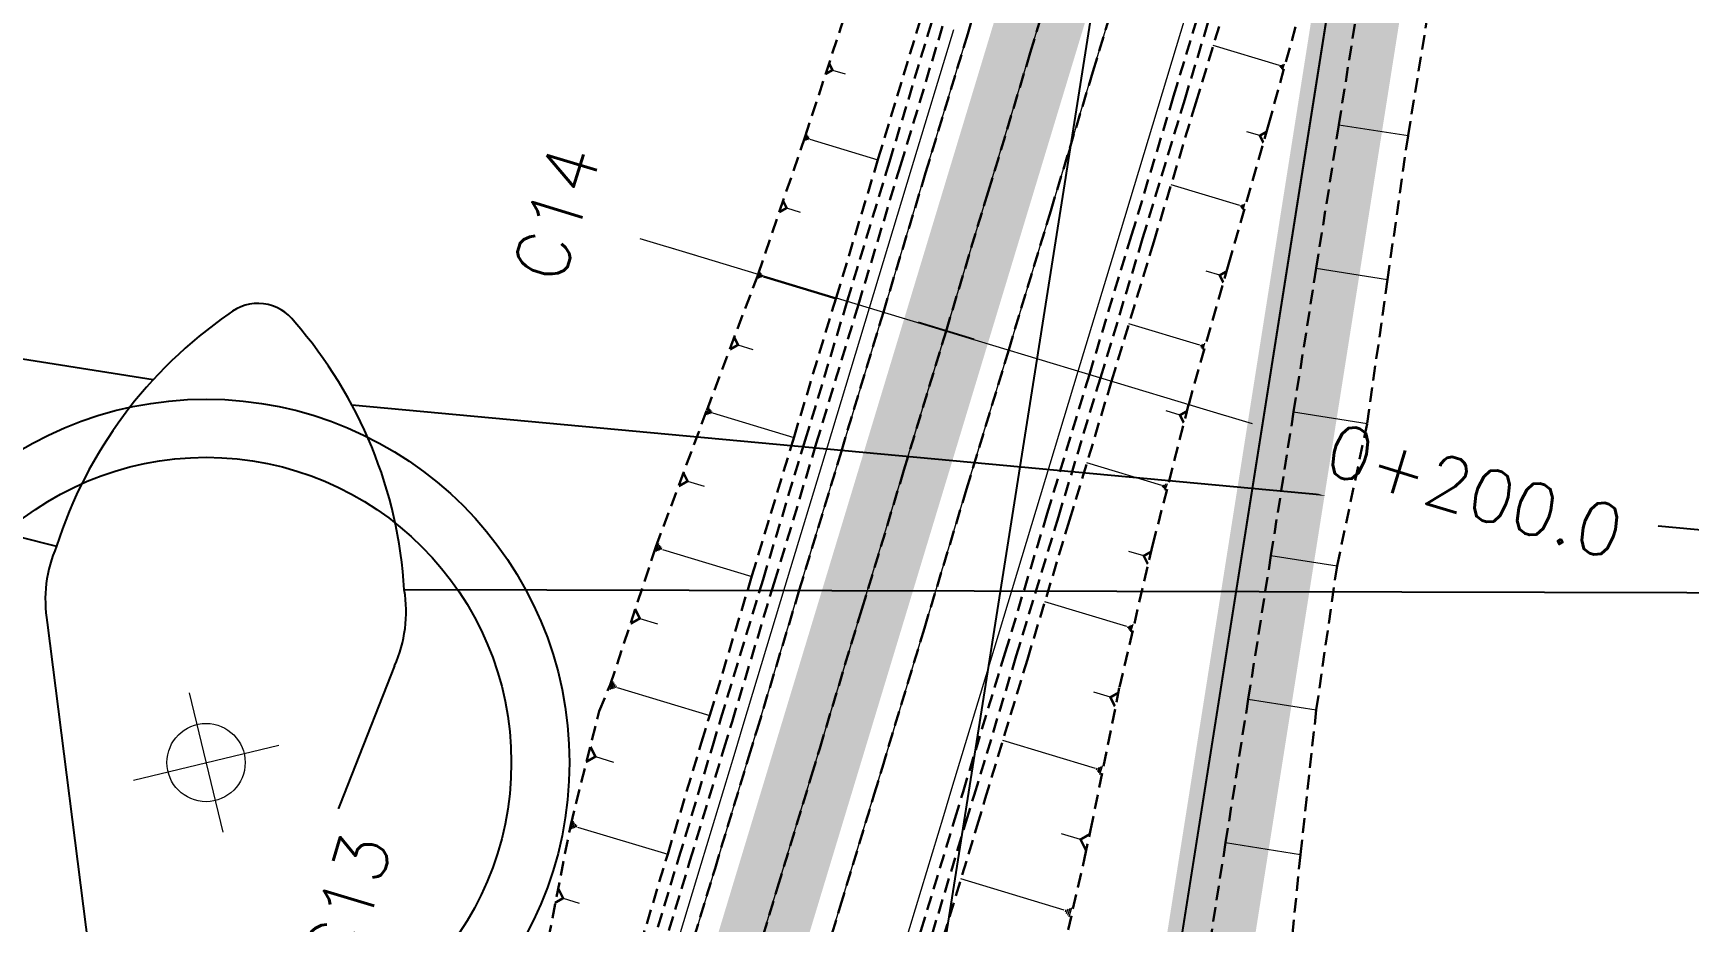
# Model space of a CAD drawing. Header units: metres. Extents: x 544752 to 548977, y 1840603 to 1844608.
# Drawn here: x 544981.8 to 545038.8, y 1843969.4 to 1844000 of the extents above; entities that cross this region are included whole.
import ezdxf

# ---------------------------------------------------------------- set-up
doc = ezdxf.new("R2010")
doc.units = ezdxf.units.M
doc.header["$MEASUREMENT"] = 0
for name, pattern in [('ACAD_ISO02W100', [15, 12, -3]), ('Anordnung Grundriss$0$GESTRICHELT', [0.75, 0.5, -0.25]), ('HIDDEN', [0.375, 0.25, -0.125])]:
    doc.linetypes.add(name, pattern=pattern)
doc.layers.add('Anordnung Grundriss$0$FBC-Windkraftstandort', color=7, linetype='Continuous')
doc.layers.add('C-ROAD', color=7, linetype='Continuous')
for name, color, linetype, lineweight in [('C-ROAD-CORR', 5, 'Continuous', 0), ('C-ROAD-SAMP', 150, 'HIDDEN', 0), ('C-ROAD-SAMP-TEXT', 11, 'Continuous', 0), ('C-TOPO-FEAT', 94, 'Continuous', 5), ('Line7', 7, 'Continuous', 20), ('Đường', 5, 'ACAD_ISO02W100', 5)]:
    doc.layers.add(name, color=color, linetype=linetype, lineweight=lineweight)

# ---------------------------------------------------------------- blocks, each defined once
blk = doc.blocks.new('TB')
at = {"layer": 'Anordnung Grundriss$0$FBC-Windkraftstandort', "color": 1, "ltscale": 0.2}
for points in [[(-10.81998777019106, 8.255675947305448), (15.12250261705123, 74.05831820332695), (-4.20496676957481, 8.20726143197406)], [(-1.788095016053546, 7.15279727616597), (7.801905503475439, -0.2599591668577119)], [(-13.55471174141638, 1.926911110070236), (-43.69617991058402, -62.06130993178796), (-8.986057330875326, -2.857254823657982)], [(-6.561823637711484, -3.894681809458248), (5.408672856611531, -5.798436468455307)]]:
    blk.add_lwpolyline(points, dxfattribs=at)
for radius in [12.5, 10.5]:
    blk.add_circle((-0.4049538253086098, -1.769394799566726e-07), radius, dxfattribs=at)
for centre, radius, start, end in [((-7.622540359406401, -6.806781822803728), 15.39809416823409, 77.17653577534355, 114.8721528543684), ((-4.732076631880034, 3.702092831966169), 4.535900013299203, 49.53072127350198, 83.32666914365502), ((-13.56934354316689, 5.688467169192322), 1.566850874988775, 109.753569203937, 203.5070986641775), ((-0.3943063239777871, 9.920973489072807), 15.39809416823409, 198.3885146922844, 236.0841317587088), ((-6.06643627073862, 0.6140852440266684), 4.535900013299203, 229.9339983899763, 263.7299463568506)]:
    blk.add_arc(centre, radius, start, end, dxfattribs=at)
at = {"layer": 'Defpoints', "color": 5, "linetype": 'Anordnung Grundriss$0$GESTRICHELT', "lineweight": 5, "ltscale": 0.2}
blk.add_circle((-0.4049538253086098, -1.769394799566726e-07), 105.7280000291212, dxfattribs=at)
at = {"layer": 'Line7', "color": 4, "lineweight": 5}
for p, q in [((-0.5244118781039901, -2.569911957706623), (-0.2854998004833647, 2.569911956798919)), ((-2.867927784586925, 0.1144851930557564), (2.058016105533909, -0.114485193032138))]:
    blk.add_line(p, q, dxfattribs=at)
at = {"layer": 'Line7', "color": 1}
blk.add_circle((-0.4049558392936774, 1.180922026833287e-11), 1.345282026622352, dxfattribs=at)
blk = doc.blocks.new('GFERFERF')
blk.add_lwpolyline([(467513.3739784134, 1441358.465170017), (467628.3739784134, 1441358.465170017), (467628.3739784134, 1441366.465170017), (467513.3739784134, 1441366.465170017)], close=True)
blk = doc.blocks.new('VƯERFEWRFER')
blk.add_lwpolyline([(467558.3739784134, 1441403.465170017), (467513.3739784134, 1441403.465170017), (467513.3739784134, 1441358.465170017), (467558.3739784134, 1441358.465170017)], close=True)
blk = doc.blocks.new('fcwdăed')
at = {"xscale": -1, "rotation": 19.89216182940478}
for name, p in [('GFERFERF', (1396356.812540187, 242240.5363757809, -3.31594075425429)), ('VƯERFEWRFER', (1396369.401823998, 242205.7439925189, -3.31594075425429))]:
    blk.add_blockref(name, p, dxfattribs=at)

msp = doc.modelspace()

# ---------------------------------------------------------------- linework, layer by layer
at = {"layer": 'C-ROAD-CORR', "color": 160, "linetype": 'Continuous'}
for p, q in [((545024.6725769527, 1843998.85917565, 772.8795639732389), (545022.3948504525, 1843999.54854797, 770.4998009169105)), ((545009.2997146918, 1843998.707661416, 772.8803048697134), (545009.7410634413, 1843998.574083653, 772.4191847797189)), ((545024.6993716429, 1843998.822687407, 772.9157797470593), (545024.7151081793, 1843998.874681845, 772.9157797470593)), ((545024.726166333, 1843998.786199164, 772.9519955208798), (545024.7576394059, 1843998.89018804, 772.9519955208798)), ((545024.7529610231, 1843998.749710921, 772.9882112947002), (545024.8001706324, 1843998.905694234, 772.9882112947002)), ((545024.7797557133, 1843998.713222678, 773.0244270685207), (545024.842701859, 1843998.921200429, 773.0244270685207)), ((545008.414507676, 1843996.480831685, 773.033803961397), (545008.3498754379, 1843996.267282986, 773.033803961397)), ((545008.442020096, 1843996.443366058, 772.9966181021058), (545008.3935459174, 1843996.283204534, 772.9966181021058)), ((545008.4695325159, 1843996.405900431, 772.9594322428146), (545008.4372163969, 1843996.299126082, 772.9594322428146)), ((545023.9999077311, 1843996.451484998, 772.8845167564081), (545023.5505579805, 1843996.587484329, 772.4150372400441)), ((545026.7193852848, 1843996.825441264, 770.642505514333), (545029.09645839, 1843996.450342125, 773.0489917312241)), ((545026.7193852848, 1843996.825441264, 770.642505514333), (545029.09645839, 1843996.450342125, 773.0489917312241)), ((545026.7193852848, 1843996.825441264, 770.642505514333), (545029.09645839, 1843996.450342125, 773.0489917312241)), ((545026.7193852848, 1843996.825441264, 770.642505514333), (545029.09645839, 1843996.450342125, 773.0489917312241)), ((545008.4970449358, 1843996.368434804, 772.9222463835234), (545008.4808868764, 1843996.315047629, 772.9222463835234)), ((545008.5245573558, 1843996.330969177, 772.8850605242322), (545010.8632956514, 1843995.623131145, 770.441552493763)), ((545023.3091551177, 1843994.04884711, 772.8706899789156), (545020.946724713, 1843994.76385575, 770.4024284908738)), ((545007.7232651692, 1843993.963081025, 772.9173974986634), (545008.1894397654, 1843993.821989519, 772.430339424721)), ((545023.3369462466, 1843994.011001945, 772.9082525419366), (545023.353267992, 1843994.064929947, 772.9082525419366)), ((545023.3647373754, 1843993.97315678, 772.9458151049575), (545023.3973808663, 1843994.081012785, 772.9458151049575)), ((545023.3925285044, 1843993.935311615, 772.9833776679785), (545023.4414937405, 1843994.097095623, 772.9833776679785)), ((545023.4203196332, 1843993.897466451, 773.0209402309995), (545023.4856066148, 1843994.11317846, 773.0209402309995)), ((545025.9400350085, 1843991.886553419, 770.5425055143327), (545028.3910463114, 1843991.499786925, 773.0238448155354)), ((545025.9400350085, 1843991.886553419, 770.5425055143327), (545028.3910463114, 1843991.499786925, 773.0238448155354)), ((545025.9400350085, 1843991.886553419, 770.5425055143327), (545028.3910463114, 1843991.499786925, 773.0238448155354)), ((545025.9400350085, 1843991.886553419, 770.5425055143327), (545028.3910463114, 1843991.499786925, 773.0238448155354)), ((545006.8035683022, 1843991.755424448, 773.1094795439574), (545006.734622519, 1843991.527623544, 773.1094795439574)), ((545006.8329168967, 1843991.715458371, 773.069811906363), (545006.7812075593, 1843991.544607693, 773.069811906363)), ((545006.8622654912, 1843991.675492294, 773.0301442687687), (545006.8277925996, 1843991.561591842, 773.0301442687687)), ((545006.8916140856, 1843991.635526217, 772.9904766311744), (545006.8743776398, 1843991.578575991, 772.9904766311744)), ((545006.9209626801, 1843991.59556014, 772.95080899358), (545009.4157879957, 1843990.840481111, 770.3442216278845)), ((545022.6189104046, 1843991.646064794, 772.8573913359252), (545022.1565874717, 1843991.785990563, 772.3743574704904)), ((545021.9310416087, 1843989.242606853, 772.8465632644412), (545019.498499639, 1843989.978835325, 770.3050493855762)), ((545006.0496309533, 1843989.253132897, 773.0576374553284), (545006.5596605511, 1843989.09876832, 772.5247597835659)), ((545021.959657515, 1843989.20363853, 772.8852405989571), (545021.9764636528, 1843989.259166993, 772.8852405989571)), ((545021.9882734214, 1843989.164670207, 772.923917933473), (545022.0218856969, 1843989.275727133, 772.923917933473)), ((545022.0168893278, 1843989.125701884, 772.962595267989), (545022.067307741, 1843989.292287272, 772.962595267989)), ((545022.0455052342, 1843989.08673356, 773.0012726025049), (545022.1127297851, 1843989.308847412, 773.0012726025049)), ((545005.0470017378, 1843987.089592619, 773.3419538289525), (545004.9698369006, 1843986.83463548, 773.3419538289525)), ((545005.0798489897, 1843987.04486217, 773.2975573966777), (545005.0219753619, 1843986.853644316, 773.2975573966777)), ((545005.1126962417, 1843987.000131722, 773.2531609644029), (545005.0741138231, 1843986.872653152, 773.2531609644029)), ((545005.1455434937, 1843986.955401273, 773.2087645321282), (545005.1262522844, 1843986.891661988, 773.2087645321282)), ((545005.1783907457, 1843986.910670825, 773.1643680998534), (545007.9706251683, 1843986.065578527, 770.2470484289967)), ((545021.2538642269, 1843986.836284364, 772.8468049213395), (545020.7755156389, 1843986.981060427, 772.3470274907384)), ((545020.6267921341, 1843984.416537175, 772.8989248359173), (545018.05097496, 1843985.196129045, 770.207717375043)), ((545004.3162712269, 1843984.564737781, 773.2613504000072), (545004.8818647389, 1843984.393556337, 772.670419686935)), ((545020.6873948651, 1843984.334010109, 772.980835646699), (545020.7229868826, 1843984.451608218, 772.980835646699)), ((545020.7176962305, 1843984.292746576, 773.0217910520898), (545020.7710842568, 1843984.46914374, 773.0217910520898)), ((545020.747997596, 1843984.251483043, 773.0627464574807), (545020.819181631, 1843984.486679262, 773.0627464574807)), ((545020.6570934996, 1843984.375273642, 772.9398802413082), (545020.6748895084, 1843984.434072697, 772.9398802413082)), ((545003.3101586945, 1843982.415379549, 773.5530952834259), (545003.225306016, 1843982.135021332, 773.5530952834259)), ((545003.3462784793, 1843982.366192659, 773.5042756872274), (545003.2826389703, 1843982.155923996, 773.5042756872274)), ((545003.382398264, 1843982.317005768, 773.4554560910289), (545003.3399719247, 1843982.17682666, 773.4554560910289)), ((545003.4185180487, 1843982.267818878, 773.4066364948303), (545003.397304879, 1843982.197729324, 773.4066364948303)), ((545003.4546378334, 1843982.218631988, 773.3578168986318), (545006.5250592619, 1843981.289344147, 770.1498481269541)), ((545020.0079637885, 1843981.994808149, 772.9595187008412), (545019.4908360357, 1843982.15132104, 772.4192248941134)), ((545019.4282774183, 1843979.563669198, 773.0603475645651), (545016.6048929166, 1843980.418189318, 770.1104823677917)), ((545002.673590713, 1843979.843889161, 773.3687776204752), (545003.2769853219, 1843979.66126691, 772.738352414176)), ((545019.4614911131, 1843979.518439738, 773.1052392820343), (545019.4809975345, 1843979.582890096, 773.1052392820343)), ((545019.4947048079, 1843979.473210278, 773.1501309995035), (545019.5337176507, 1843979.602110994, 773.1501309995035)), ((545019.5279185027, 1843979.427980818, 773.1950227169727), (545019.5864377669, 1843979.621331893, 773.1950227169727)), ((545019.5611321974, 1843979.382751358, 773.239914434442), (545019.6391578832, 1843979.640552791, 773.239914434442)), ((545001.7417397867, 1843977.673614925, 773.5833081701016), (545001.6537064062, 1843977.382747482, 773.5833081701016)), ((545001.7792135214, 1843977.622584264, 773.5326585716579), (545001.7131884859, 1843977.404433682, 773.5326585716579)), ((545001.816687256, 1843977.571553604, 773.4820089732141), (545001.7726705658, 1843977.426119882, 773.4820089732141)), ((545001.8541609907, 1843977.520522943, 773.4313593747703), (545001.8321526455, 1843977.447806083, 773.4313593747703)), ((545001.8916347253, 1843977.469492283, 773.3807097763265), (545005.077150881, 1843976.505370094, 770.0524903161847)), ((545018.8601478447, 1843977.130084391, 773.1729658356413), (545018.2856617352, 1843977.303957251, 772.5727441587105)), ((545023.6019841795, 1843977.069889884, 770.2425055143316), (545025.9408530935, 1843976.700819317, 772.6103148140812)), ((545023.6019841795, 1843977.069889884, 770.2425055143316), (545025.9408530935, 1843976.700819317, 772.6103148140812)), ((545023.6019841795, 1843977.069889884, 770.2425055143316), (545025.9408530935, 1843976.700819317, 772.6103148140812)), ((545023.6019841795, 1843977.069889884, 770.2425055143316), (545025.9408530935, 1843976.700819317, 772.6103148140812)), ((545018.3485140814, 1843974.684542932, 773.3432170424958), (545015.1614955247, 1843975.649119836, 770.0134278773251)), ((545001.1463872681, 1843975.090360598, 773.3460123349153), (545001.7654252267, 1843974.903003761, 772.6992429952909)), ((545018.4984797155, 1843974.480324019, 773.5459109887743), (545018.5865546158, 1843974.771328646, 773.5459109887743)), ((545018.38600549, 1843974.633488204, 773.3938905290654), (545018.408024215, 1843974.706239361, 773.3938905290654)), ((545018.4234968985, 1843974.582433476, 773.444564015635), (545018.4675343486, 1843974.727935789, 773.444564015635)), ((545018.460988307, 1843974.531378747, 773.4952375022046), (545018.5270444822, 1843974.749632217, 773.4952375022046)), ((545000.3843389234, 1843972.86661221, 773.3658695181969), (545000.2986317239, 1843972.583430605, 773.3658695181969)), ((545000.4208224575, 1843972.816929976, 773.3165582773403), (545000.3565420579, 1843972.604543773, 773.3165582773403)), ((545000.4573059917, 1843972.767247742, 773.2672470364837), (545000.414452392, 1843972.62565694, 773.2672470364837)), ((545000.4937895259, 1843972.717565509, 773.2179357956271), (545000.472362726, 1843972.646770108, 773.2179357956271)), ((545000.5302730601, 1843972.667883275, 773.1686245547705), (545003.6316156024, 1843971.729236909, 769.9283494791697)), ((545017.8336479567, 1843972.23964733, 773.5101811907432), (545017.1789864125, 1843972.437785933, 772.8261924162589)), ((545022.8226339031, 1843972.131002038, 770.1425055143313), (545025.3974289409, 1843971.724702627, 772.7491602091819)), ((545022.8226339031, 1843972.131002038, 770.1425055143313), (545025.3974289409, 1843971.724702627, 772.7491602091819)), ((545022.8226339031, 1843972.131002038, 770.1425055143313), (545025.3974289409, 1843971.724702627, 772.7491602091819)), ((545022.8226339031, 1843972.131002038, 770.1425055143313), (545025.3974289409, 1843971.724702627, 772.7491602091819)), ((545017.2709347111, 1843969.804772242, 773.6155343355259), (545013.718102727, 1843970.880065534, 769.9035441995527)), ((545000.034074493, 1843970.219391793, 772.8331125915382), (545000.5891451401, 1843970.051395179, 772.2531761418894)), ((545017.312729471, 1843969.747857333, 773.6720242431367), (545017.3372755566, 1843969.828959037, 773.6720242431367)), ((545017.3545242308, 1843969.690942424, 773.7285141507474), (545017.4036164023, 1843969.853145832, 773.7285141507474)), ((545017.3963189907, 1843969.634027515, 773.7850040583581), (545017.4699572478, 1843969.877332627, 773.7850040583581)), ((545017.4381137505, 1843969.577112606, 773.8414939659689), (545017.5362980935, 1843969.901519422, 773.8414939659689))]:
    msp.add_line(p, q, dxfattribs=at)
at = {"layer": 'C-ROAD-CORR', "color": 5, "linetype": 'Anordnung Grundriss$0$GESTRICHELT', "lineweight": 30, "extrusion": (-0.6767883255409922, 0.2048354520074659, -0.707106781195257), "const_width": 0.1, "elevation": 8313.868522208259}
msp.add_lwpolyline([(-1922812.683610752, 9407.143524945708), (-1922812.876505714, 9406.886331664391), (-1922813.069400674, 9407.143524945677)], dxfattribs=at)
at = {"layer": 'C-ROAD-CORR', "color": 5, "linetype": 'Anordnung Grundriss$0$GESTRICHELT', "lineweight": 30, "extrusion": (-0.6767883254092711, 0.2048354522930068, 0.7071067812386146), "const_width": 0.1, "elevation": 9396.478844125948}
msp.add_lwpolyline([(-1922815.171820918, -8303.193223868391), (-1922814.975429055, -8303.45507968411), (-1922814.779037194, -8303.193223868362)], dxfattribs=at)
at = {"layer": 'C-ROAD-CORR', "color": 5, "linetype": 'Anordnung Grundriss$0$GESTRICHELT', "lineweight": 30, "extrusion": (-0.6767883254853979, 0.204835452101936, -0.7071067812211015), "const_width": 0.1, "elevation": 8313.937562604457}
msp.add_lwpolyline([(-1922807.674942839, 9407.279489998738), (-1922807.878688132, 9407.007829607035), (-1922808.082433426, 9407.279489998808)], dxfattribs=at)
at = {"layer": 'C-ROAD-CORR', "color": 5, "linetype": 'Anordnung Grundriss$0$GESTRICHELT', "lineweight": 30, "extrusion": (-0.6767883255661846, 0.2048354520121551, 0.7071067811697864), "const_width": 0.1, "elevation": 9396.409382541187}
msp.add_lwpolyline([(-1922810.17806842, -8303.154561655738), (-1922809.976006526, -8303.423977514094), (-1922809.773944632, -8303.154561655829)], dxfattribs=at)
at = {"layer": 'C-ROAD-CORR', "color": 5, "linetype": 'Anordnung Grundriss$0$GESTRICHELT', "lineweight": 30, "extrusion": (-0.6767883255692076, 0.2048354521495925, -0.70710678112708), "const_width": 0.1, "elevation": 8314.006371997986}
msp.add_lwpolyline([(-1922802.662954368, 9407.572182518341), (-1922802.885866836, 9407.274965893273), (-1922803.108779305, 9407.572182518265)], dxfattribs=at)
at = {"layer": 'C-ROAD-CORR', "color": 5, "linetype": 'Anordnung Grundriss$0$GESTRICHELT', "lineweight": 30, "extrusion": (-0.6767883252869642, 0.2048354523362742, 0.7071067813431438), "const_width": 0.1, "elevation": 9396.341280570789}
msp.add_lwpolyline([(-1922805.18608502, -8303.092096623363), (-1922804.977018987, -8303.370851334163), (-1922804.767952954, -8303.09209662328)], dxfattribs=at)
at = {"layer": 'C-ROAD-CORR', "color": 5, "linetype": 'Anordnung Grundriss$0$GESTRICHELT', "lineweight": 30, "extrusion": (-0.6767883254684205, 0.2048354522252329, -0.7071067812016342), "const_width": 0.1, "elevation": 8314.075287638549}
msp.add_lwpolyline([(-1922797.64917454, 9407.961573167238), (-1922797.896371657, 9407.631977011344), (-1922798.143568774, 9407.96157316739)], dxfattribs=at)
at = {"layer": 'C-ROAD-CORR', "color": 5, "linetype": 'Anordnung Grundriss$0$GESTRICHELT', "lineweight": 30, "extrusion": (-0.6767883254085572, 0.2048354521564867, 0.7071067812788453), "const_width": 0.1, "elevation": 9396.272088304097}
msp.add_lwpolyline([(-1922800.208234303, -8302.840903070635), (-1922799.98221953, -8303.142256102476), (-1922799.756204756, -8302.84090307053)], dxfattribs=at)
at = {"layer": 'C-ROAD-CORR', "color": 5, "linetype": 'Anordnung Grundriss$0$GESTRICHELT', "lineweight": 30, "extrusion": (-0.6767883255355106, 0.2048354521501165, -0.7071067811591806), "const_width": 0.1, "elevation": 8314.143899910521}
msp.add_lwpolyline([(-1922792.63836756, 9408.204137764795), (-1922792.902085946, 9407.852513251175), (-1922793.165804331, 9408.204137764993)], dxfattribs=at)
at = {"layer": 'C-ROAD-CORR', "color": 5, "linetype": 'Anordnung Grundriss$0$GESTRICHELT', "lineweight": 30, "extrusion": (-0.6767883255636801, 0.2048354522651941, 0.7071067810988831), "const_width": 0.1, "elevation": 9396.203494530204}
msp.add_lwpolyline([(-1922795.244661515, -8302.437019728346), (-1922794.993577818, -8302.77179799096), (-1922794.742494121, -8302.437019728346)], dxfattribs=at)
at = {"layer": 'C-ROAD-CORR', "color": 5, "linetype": 'Anordnung Grundriss$0$GESTRICHELT', "lineweight": 30, "extrusion": (-0.6767883255817715, 0.2048354521492775, -0.7071067811151462), "const_width": 0.1, "elevation": 8314.219872962716}
msp.add_lwpolyline([(-1922787.639416221, 9408.257030804309), (-1922787.909971657, 9407.89629022424), (-1922788.180527091, 9408.257030804254)], dxfattribs=at)
at = {"layer": 'C-ROAD-CORR', "color": 5, "linetype": 'Anordnung Grundriss$0$GESTRICHELT', "lineweight": 30, "extrusion": (-0.6767883254851104, 0.2048354521918139, 0.7071067811953409), "const_width": 0.1, "elevation": 9396.134837633424}
msp.add_lwpolyline([(-1922790.301595163, -8301.844748973443), (-1922790.015470158, -8302.226248979916), (-1922789.729345153, -8301.844748973583)], dxfattribs=at)
at = {"layer": 'C-ROAD-CORR', "color": 5, "linetype": 'Anordnung Grundriss$0$GESTRICHELT', "lineweight": 30, "extrusion": (-0.6767883254935773, 0.2048354522335074, -0.7071067811751591), "const_width": 0.1, "elevation": 8314.337804388868}
msp.add_lwpolyline([(-1922782.683038408, 9407.612337402417), (-1922782.925636425, 9407.288873381565), (-1922783.16823444, 9407.612337402532)], dxfattribs=at)
at = {"layer": 'C-ROAD-SAMP', "color": 1, "linetype": 'Continuous', "lineweight": 13}
msp.add_lwpolyline([(545003.635615498, 1843992.627489934), (545013.2068477856, 1843989.730679189), (545022.7780800733, 1843986.833868443)], dxfattribs=at)
at = {"layer": 'C-ROAD-SAMP-TEXT', "color": 4, "linetype": 'Continuous', "lineweight": 9}
msp.add_line((545002.6784922691, 1843992.917171009), (545004.5927387266, 1843992.33780886), dxfattribs=at)
at = {"layer": 'C-ROAD-SAMP-TEXT', "color": 1, "linetype": 'Continuous', "lineweight": -3}
msp.add_line((545014.1639710144, 1843989.440998114), (545012.2497245569, 1843990.020360263), dxfattribs=at)
at = {"layer": 'C-ROAD-SAMP-TEXT', "color": 4, "linetype": 'Continuous', "lineweight": 5}
msp.add_line((545021.8209568445, 1843987.123549518), (545023.735203302, 1843986.544187369), dxfattribs=at)

# ---------------------------------------------------------------- block references
at = {"rotation": 241.1405780896539}
msp.add_blockref('fcwdăed', (-489788.2617199812, 2946684.155989533, 1000002.315940754), dxfattribs=at)
at = {"layer": 'Đường', "rotation": 286.2264331696364}
msp.add_blockref('TB', (544987.8663385222, 1843974.496267125), dxfattribs=at)

# ---------------------------------------------------------------- next in the draw order: texts
at = {"layer": 'C-ROAD-SAMP-TEXT', "color": 1, "linetype": 'Continuous', "lineweight": 13, "char_height": 1.8, "attachment_point": 5, "rotation": 73.16113661165667, "bg_fill": 3, "box_fill_scale": 1.416666666666667, "bg_fill_color": 256, "bg_fill_true_color": 13158600, "bg_fill_transparency": 0}
for s, insert, width in [('{\\Fsimplex.shx|c0;C14}', (544999.8071225829, 1843993.786214233), 4.501714285714286), ('{\\Fsimplex.shx|c0;C13}', (544992.6386545692, 1843970.101176261), 4.415142857142857)]:
    msp.add_mtext(s, dxfattribs=dict(at, insert=insert, width=width))
at = {"layer": 'C-ROAD-SAMP-TEXT', "color": 1, "linetype": 'Continuous', "lineweight": -3, "insert": (545031.3921891322, 1843984.226738772), "char_height": 1.8, "width": 11.25428571428571, "attachment_point": 5, "rotation": 343.1611366116567, "bg_fill": 3, "box_fill_scale": 1.416666666666667, "bg_fill_color": 256, "bg_fill_true_color": 13158600, "bg_fill_transparency": 0}
msp.add_mtext('{\\Fsimplex.shx|c0;0+200.0}', dxfattribs=at)

# ---------------------------------------------------------------- next in the draw order: linework, layer by layer
at = {"layer": 'C-ROAD', "color": 1, "linetype": 'ACAD_ISO02W100', "lineweight": 60, "ltscale": 0.1, "const_width": 3, "flags": 128}
for points in [[(545006.0383797718, 1843966.045641217), (545052.9736882804, 1844121.122648197)], [(545020.6735308893, 1843958.511735997), (545038.5985872451, 1844072.106156435)]]:
    msp.add_lwpolyline(points, dxfattribs=at)
at = {"layer": 'C-ROAD-CORR', "color": 160, "linetype": 'Continuous'}
for p, q in [((545025.1606847321, 1843986.947665574, 770.4425055143323), (545027.6901823545, 1843986.548514038, 773.0033022986837)), ((545025.1606847321, 1843986.947665574, 770.4425055143323), (545027.6901823545, 1843986.548514038, 773.0033022986837)), ((545025.1606847321, 1843986.947665574, 770.4425055143323), (545027.6901823545, 1843986.548514038, 773.0033022986837)), ((545025.1606847321, 1843986.947665574, 770.4425055143323), (545027.6901823545, 1843986.548514038, 773.0033022986837)), ((545024.3813344558, 1843982.008777729, 770.342505514332), (545026.6548989275, 1843981.650012121, 772.6442023163968)), ((545024.3813344558, 1843982.008777729, 770.342505514332), (545026.6548989275, 1843981.650012121, 772.6442023163968)), ((545024.3813344558, 1843982.008777729, 770.342505514332), (545026.6548989275, 1843981.650012121, 772.6442023163968)), ((545024.3813344558, 1843982.008777729, 770.342505514332), (545026.6548989275, 1843981.650012121, 772.6442023163968))]:
    msp.add_line(p, q, dxfattribs=at)
at = {"layer": 'C-ROAD-CORR', "color": 5, "linetype": 'Anordnung Grundriss$0$GESTRICHELT', "lineweight": 30}
for points in [[(544973.261481821, 1843928.659585734, 764.532394561753), (544976.6610926299, 1843932.326007197, 765.1262304681549), (544980.0607034388, 1843935.992428661, 765.7200663745567), (544983.4603142478, 1843939.658850124, 766.3139022809587), (544986.8599250568, 1843943.325271588, 766.9077381873606), (544990.2595358657, 1843946.991693051, 767.5015740937624), (544992.9994006632, 1843949.946589851, 767.9801671406861), (544993.6591466747, 1843950.658114514, 768.0938519380874), (544996.3484977778, 1843953.558533169, 768.5250293298163), (544997.0037315527, 1843954.286131712, 768.63026035214), (544999.8339903958, 1843958.017111276, 769.0839279865685), (545000.8651310581, 1843959.698670517, 769.2501466020893), (545002.1191821641, 1843962.104711086, 769.4548548413727), (545003.8150967833, 1843966.469851087, 769.7430409165528), (545003.884852507, 1843966.697423635, 769.7554690173424), (545005.2596990295, 1843971.239997031, 769.9484862121086), (545006.4270193836, 1843975.096891818, 770.053848545862), (545006.7081044023, 1843976.025613175, 770.0727487901172), (545008.1565097751, 1843980.811229318, 770.170140018774), (545009.604915148, 1843985.596845462, 770.2675312474307), (545011.0533205208, 1843990.382461606, 770.3649224760875), (545012.5017258937, 1843995.16807775, 770.4623137047442), (545013.9501312665, 1843999.953693894, 770.559704933401), (545015.3985366394, 1844004.739310038, 770.6570961620578)], [(544979.960871947, 1843929.266357469, 765.1262304681549), (544983.3604827559, 1843932.932778932, 765.7200663745567), (544986.7600935649, 1843936.599200396, 766.3139022809587), (544990.1597043739, 1843940.265621859, 766.9077381873606), (544993.5593151829, 1843943.932043323, 767.5015740937624), (544996.2991799803, 1843946.886940123, 767.9801671406861), (544996.9589259918, 1843947.598464786, 768.0938519380874), (544999.6482770949, 1843950.49888344, 768.5250293298163), (545000.3910864636, 1843951.323729527, 768.63026035214), (545003.5996249497, 1843955.553375006, 769.0839279865685), (545004.7685832264, 1843957.459683877, 769.2501466020893), (545006.190245152, 1843960.187304987, 769.4548548413727), (545008.1128280772, 1843965.13586993, 769.7430409165528), (545008.1919070365, 1843965.3938588, 769.7554690173424), (545009.5667535589, 1843969.936432196, 769.9484862121086), (545010.7340739131, 1843973.793326982, 770.053848545862), (545011.0151589317, 1843974.722048339, 770.0727487901172), (545012.4635643045, 1843979.507664483, 770.170140018774), (545013.9119696774, 1843984.293280627, 770.2675312474307), (545015.3603750502, 1843989.078896771, 770.3649224760875), (545016.8087804231, 1843993.864512915, 770.4623137047442), (545018.2571857959, 1843998.650129058, 770.559704933401), (545019.7055911688, 1844003.435745202, 770.6570961620578)]]:
    msp.add_polyline3d(points, dxfattribs=at)
at = {"layer": 'C-ROAD-CORR', "color": 160, "linetype": 'Anordnung Grundriss$0$GESTRICHELT', "lineweight": 30}
for points in [[(544973.261481821, 1843928.659585734, 764.382394561753), (544976.6610926299, 1843932.326007197, 764.9762304681549), (544980.0607034388, 1843935.992428661, 765.5700663745567), (544983.4603142478, 1843939.658850124, 766.1639022809587), (544986.8599250568, 1843943.325271588, 766.7577381873606), (544990.2595358657, 1843946.991693051, 767.3515740937625), (544992.9994006632, 1843949.946589851, 767.8301671406862), (544993.6591466747, 1843950.658114514, 767.9438519380874), (544996.3484977778, 1843953.558533169, 768.3750293298164), (544997.0037315527, 1843954.286131712, 768.48026035214), (544999.8339903958, 1843958.017111276, 768.9339279865685), (545000.8651310581, 1843959.698670517, 769.1001466020894), (545002.1191821641, 1843962.104711086, 769.3048548413727), (545003.8150967833, 1843966.469851087, 769.5930409165528), (545003.884852507, 1843966.697423635, 769.6054690173424), (545005.2596990295, 1843971.239997031, 769.7984862121086), (545006.4270193836, 1843975.096891818, 769.903848545862), (545006.7081044023, 1843976.025613175, 769.9227487901172), (545008.1565097751, 1843980.811229318, 770.020140018774), (545009.604915148, 1843985.596845462, 770.1175312474307), (545011.0533205208, 1843990.382461606, 770.2149224760875), (545012.5017258937, 1843995.16807775, 770.3123137047443), (545013.9501312665, 1843999.953693894, 770.409704933401), (545015.3985366394, 1844004.739310038, 770.5070961620578)], [(544979.960871947, 1843929.266357469, 764.9762304681549), (544983.3604827559, 1843932.932778932, 765.5700663745567), (544986.7600935649, 1843936.599200396, 766.1639022809587), (544990.1597043739, 1843940.265621859, 766.7577381873606), (544993.5593151829, 1843943.932043323, 767.3515740937625), (544996.2991799803, 1843946.886940123, 767.8301671406862), (544996.9589259918, 1843947.598464786, 767.9438519380874), (544999.6482770949, 1843950.49888344, 768.3750293298164), (545000.3910864636, 1843951.323729527, 768.48026035214), (545003.5996249497, 1843955.553375006, 768.9339279865685), (545004.7685832264, 1843957.459683877, 769.1001466020894), (545006.190245152, 1843960.187304987, 769.3048548413727), (545008.1128280772, 1843965.13586993, 769.5930409165528), (545008.1919070365, 1843965.3938588, 769.6054690173424), (545009.5667535589, 1843969.936432196, 769.7984862121086), (545010.7340739131, 1843973.793326982, 769.903848545862), (545011.0151589317, 1843974.722048339, 769.9227487901172), (545012.4635643045, 1843979.507664483, 770.020140018774), (545013.9119696774, 1843984.293280627, 770.1175312474307), (545015.3603750502, 1843989.078896771, 770.2149224760875), (545016.8087804231, 1843993.864512915, 770.3123137047443), (545018.2571857959, 1843998.650129058, 770.409704933401), (545019.7055911688, 1844003.435745202, 770.5070961620578)]]:
    msp.add_polyline3d(points, dxfattribs=at)
at = {"layer": 'C-ROAD-CORR', "color": 150, "linetype": 'Anordnung Grundriss$0$GESTRICHELT', "lineweight": 30}
msp.add_polyline3d([(544978.3109822884, 1843930.796182333, 765.1937304681549), (544981.7105930974, 1843934.462603797, 765.7875663745567), (544985.1102039063, 1843938.12902526, 766.3814022809587), (544988.5098147154, 1843941.795446723, 766.9752381873606), (544991.9094255243, 1843945.461868187, 767.5690740937624), (544994.6492903217, 1843948.416764987, 768.0476671406861), (544995.3090363332, 1843949.12828965, 768.1613519380874), (544997.9983874364, 1843952.028708305, 768.5925293298163), (544998.6974090082, 1843952.80493062, 768.69776035214), (545001.7168076728, 1843956.785243141, 769.1514279865685), (545002.8168571423, 1843958.579177197, 769.3176466020893), (545004.154713658, 1843961.146008037, 769.5223548413727), (545005.9639624303, 1843965.802860508, 769.8105409165528), (545006.0383797718, 1843966.045641217, 769.8229690173424), (545007.4132262942, 1843970.588214613, 770.0159862121086), (545008.5805466484, 1843974.4451094, 770.121348545862), (545008.861631667, 1843975.373830757, 770.1402487901172), (545010.3100370398, 1843980.159446901, 770.237640018774), (545011.7584424127, 1843984.945063045, 770.3350312474307), (545013.2068477855, 1843989.730679188, 770.4324224760875), (545014.6552531584, 1843994.516295332, 770.5298137047442), (545016.1036585312, 1843999.301911476, 770.627204933401), (545017.5520639041, 1844004.08752762, 770.7245961620578)], dxfattribs=at)
msp.add_polyline3d([(544978.3109822884, 1843930.796182333, 765.1937304681549), (544981.7105930974, 1843934.462603797, 765.7875663745567), (544985.1102039063, 1843938.12902526, 766.3814022809587), (544988.5098147154, 1843941.795446723, 766.9752381873606), (544991.9094255243, 1843945.461868187, 767.5690740937624), (544994.6492903217, 1843948.416764987, 768.0476671406861), (544995.3090363332, 1843949.12828965, 768.1613519380874), (544997.9983874364, 1843952.028708305, 768.5925293298163), (544998.6974090082, 1843952.80493062, 768.69776035214), (545001.7168076728, 1843956.785243141, 769.1514279865685), (545002.8168571423, 1843958.579177197, 769.3176466020893), (545004.154713658, 1843961.146008037, 769.5223548413727), (545005.9639624303, 1843965.802860508, 769.8105409165528), (545006.0383797718, 1843966.045641217, 769.8229690173424), (545007.4132262942, 1843970.588214613, 770.0159862121086), (545008.5805466484, 1843974.4451094, 770.121348545862), (545008.861631667, 1843975.373830757, 770.1402487901172), (545010.3100370398, 1843980.159446901, 770.237640018774), (545011.7584424127, 1843984.945063045, 770.3350312474307), (545013.2068477855, 1843989.730679188, 770.4324224760875), (545014.6552531584, 1843994.516295332, 770.5298137047442), (545016.1036585312, 1843999.301911476, 770.627204933401), (545017.5520639041, 1844004.08752762, 770.7245961620578)], dxfattribs=at)
at = {"layer": 'C-ROAD-CORR', "color": 92, "linetype": 'Anordnung Grundriss$0$GESTRICHELT', "lineweight": 30}
for points in [[(544985.4870072047, 1843930.961004663, 765.2200663745567), (544988.8866180136, 1843934.627426127, 765.8139022809587), (544992.2862288227, 1843938.29384759, 766.4077381873606), (544995.6858396316, 1843941.960269054, 767.0015740937624), (544998.425704429, 1843944.915165853, 767.4801671406861), (544999.0854504405, 1843945.626690517, 767.5938519380874), (545001.7748015437, 1843948.527109171, 768.0250293298163), (545002.5740485172, 1843949.414625896, 768.13026035214), (545006.0263672178, 1843953.965633855, 768.5839279865685), (545007.2841412904, 1843956.016781377, 768.7501466020893), (545008.8138190776, 1843958.951643279, 768.9548548413727), (545010.8824771331, 1843964.276193185, 769.2430409165528), (545010.9675643999, 1843964.553783683, 769.2554690173424), (545012.3424109224, 1843969.096357079, 769.4484862121086), (545013.5097312765, 1843972.953251866, 769.553848545862), (545013.7908162952, 1843973.881973223, 769.5727487901172), (545015.239221668, 1843978.667589367, 769.670140018774), (545016.6876270409, 1843983.453205511, 769.7675312474307), (545018.1360324137, 1843988.238821654, 769.8649224760875), (545019.5844377866, 1843993.024437798, 769.9623137047442), (545021.0328431594, 1843997.810053942, 770.059704933401), (545022.4812485323, 1844002.595670086, 770.1570961620578)], [(544985.7803209218, 1843930.689035799, 765.2200663745567), (544989.1799317307, 1843934.355457262, 765.8139022809587), (544992.5795425398, 1843938.021878726, 766.4077381873606), (544995.9791533487, 1843941.688300189, 767.0015740937624), (544998.7190181462, 1843944.643196989, 767.4801671406861), (544999.3787641576, 1843945.354721652, 767.5938519380874), (545002.0681152608, 1843948.255140307, 768.0250293298163), (545002.8751467315, 1843949.151301258, 768.13026035214), (545006.3610902892, 1843953.746635075, 768.5839279865685), (545007.6311148164, 1843955.817760342, 768.7501466020893), (545009.1756913431, 1843958.781207181, 768.9548548413727), (545011.2644976926, 1843964.157617082, 769.2430409165528), (545011.3504136914, 1843964.437911253, 769.2554690173424), (545012.7252602138, 1843968.980484649, 769.4484862121086), (545013.892580568, 1843972.837379436, 769.553848545862), (545014.1736655866, 1843973.766100793, 769.5727487901172), (545015.6220709594, 1843978.551716937, 769.670140018774), (545017.0704763323, 1843983.337333081, 769.7675312474307), (545018.5188817051, 1843988.122949224, 769.8649224760875), (545019.967287078, 1843992.908565368, 769.9623137047442), (545021.4156924508, 1843997.694181512, 770.059704933401), (545022.8640978237, 1844002.479797656, 770.1570961620578)], [(544972.3082122405, 1843929.543484544, 764.112394561753), (544975.7078230494, 1843933.209906007, 764.7062304681549), (544979.1074338583, 1843936.876327471, 765.3000663745568), (544982.5070446673, 1843940.542748934, 765.8939022809587), (544985.9066554763, 1843944.209170398, 766.4877381873606), (544989.3062662852, 1843947.875591861, 767.0815740937625), (544992.0461310827, 1843950.830488661, 767.5601671406862), (544992.7058770942, 1843951.542013325, 767.6738519380874), (544995.3952281973, 1843954.442431979, 768.1050293298164), (544996.0251623563, 1843955.141936788, 768.21026035214), (544998.7461404136, 1843958.72885731, 768.6639279865685), (544999.7374670984, 1843960.345488879, 768.8301466020894), (545000.9430973008, 1843962.658628403, 769.0348548413727), (545002.5735299652, 1843966.855223421, 769.3230409165528), (545002.6405923096, 1843967.074009032, 769.3354690173425), (545004.0154388321, 1843971.616582428, 769.5284862121086), (545005.1827591863, 1843975.473477215, 769.6338485458621), (545005.4638442049, 1843976.402198571, 769.6527487901172), (545006.9122495777, 1843981.187814715, 769.750140018774), (545008.3606549506, 1843985.973430859, 769.8475312474308), (545009.8090603234, 1843990.759047003, 769.9449224760875), (545011.2574656963, 1843995.544663147, 770.0423137047443), (545012.7058710691, 1844000.330279291, 770.139704933401)], [(544972.6015259576, 1843929.271515679, 764.112394561753), (544976.0011367665, 1843932.937937143, 764.7062304681549), (544979.4007475754, 1843936.604358606, 765.3000663745568), (544982.8003583844, 1843940.27078007, 765.8939022809587), (544986.1999691934, 1843943.937201533, 766.4877381873606), (544989.5995800024, 1843947.603622996, 767.0815740937625), (544992.3394447998, 1843950.558519796, 767.5601671406862), (544992.9991908113, 1843951.27004446, 767.6738519380874), (544995.6885419145, 1843954.170463114, 768.1050293298164), (544996.3262605706, 1843954.87861215, 768.21026035214), (544999.080863485, 1843958.50985853, 768.6639279865685), (545000.0844406245, 1843960.146467844, 768.8301466020894), (545001.3049695665, 1843962.488192306, 769.0348548413727), (545002.9555505246, 1843966.736647318, 769.3230409165528), (545003.0234416012, 1843966.958136602, 769.3354690173425), (545004.3982881237, 1843971.500709998, 769.5284862121086), (545005.5656084778, 1843975.357604785, 769.6338485458621), (545005.8466934965, 1843976.286326142, 769.6527487901172), (545007.2950988692, 1843981.071942286, 769.750140018774), (545008.7435042422, 1843985.857558429, 769.8475312474308), (545010.191909615, 1843990.643174573, 769.9449224760875), (545011.6403149879, 1843995.428790717, 770.0423137047443), (545013.0887203607, 1844000.214406861, 770.139704933401)]]:
    msp.add_polyline3d(points, dxfattribs=at)
at = {"layer": 'C-ROAD-CORR', "color": 1, "linetype": 'Anordnung Grundriss$0$GESTRICHELT', "lineweight": 30}
for points in [[(544986.0736346389, 1843930.417066934, 765.6200663745567), (544989.4732454479, 1843934.083488397, 766.2139022809587), (544992.8728562569, 1843937.749909861, 766.8077381873605), (544996.2724670658, 1843941.416331324, 767.4015740937624), (544999.0123318633, 1843944.371228124, 767.8801671406861), (544999.6720778748, 1843945.082752788, 767.9938519380873), (545002.3614289779, 1843947.983171442, 768.4250293298163), (545003.1762449458, 1843948.887976619, 768.53026035214), (545006.6958133606, 1843953.527636296, 768.9839279865685), (545007.9780883425, 1843955.618739307, 769.1501466020893), (545009.5375636087, 1843958.610771084, 769.3548548413727), (545011.646518252, 1843964.039040979, 769.6430409165528), (545011.7332629829, 1843964.322038824, 769.6554690173424), (545013.1081095054, 1843968.86461222, 769.8484862121086), (545014.2754298595, 1843972.721507006, 769.953848545862), (545014.5565148782, 1843973.650228363, 769.9727487901172), (545016.004920251, 1843978.435844507, 770.0701400187739), (545017.4533256239, 1843983.221460651, 770.1675312474307), (545018.9017309967, 1843988.007076795, 770.2649224760875), (545020.3501363696, 1843992.792692939, 770.3623137047442), (545021.7985417424, 1843997.578309082, 770.459704933401), (545023.2469471153, 1844002.363925226, 770.5570961620577)], [(544993.3672601362, 1843930.472846643, 771.5242774344423), (544996.2768123748, 1843934.593664424, 771.4498069618875), (544999.3510364452, 1843938.561793775, 771.5999040048946), (545001.9499008346, 1843941.647430185, 771.8862109091727), (545002.5833694853, 1843942.383319968, 771.9640605456063), (545005.2575577389, 1843945.29779805, 772.3745599414221), (545006.1813875113, 1843946.259837219, 772.5225026475505), (545010.2690536578, 1843951.189777538, 773.2540134415436), (545011.7748105397, 1843953.440972063, 773.5271055478447), (545013.6135802843, 1843956.691031876, 773.860330461413), (545015.8753300121, 1843962.72645189, 774.0708777494307), (545015.9010285428, 1843963.06063092, 774.0099402438561), (545017.06813235, 1843967.666079326, 773.9859083596355), (545017.9735646363, 1843971.602236651, 773.8176506830466), (545018.1750717796, 1843972.555042895, 773.7534081584215), (545019.1709030553, 1843977.477634244, 773.3779510814314), (545020.3108714798, 1843982.356601321, 773.1530881433449), (545021.55150544, 1843987.205101161, 773.0334003102512), (545022.9219102861, 1843992.014324794, 773.0492967798887), (545024.2984924224, 1843996.82167882, 773.0716472674228), (545025.628099228, 1844001.64325031, 773.0449180445534)], [(545022.0432836268, 1843967.192114193, 770.042505514331), (545022.8226339031, 1843972.131002039, 770.1425055143313), (545023.6019841795, 1843977.069889884, 770.2425055143316), (545024.3813344558, 1843982.008777729, 770.342505514332), (545025.1606847321, 1843986.947665574, 770.4425055143323), (545025.9400350085, 1843991.886553419, 770.5425055143327), (545026.7193852848, 1843996.825441264, 770.642505514333), (545027.4987355612, 1844001.764329109, 770.7425055143333)], [(544975.0846800236, 1843933.787702037, 765.5560277869229), (544978.1558696143, 1843937.758645044, 766.5977407603223), (544981.3575971647, 1843941.608549523, 767.4614355201535), (544984.8561257167, 1843945.183251627, 767.9203745743299), (544988.1193236542, 1843948.976159005, 768.7002404730711), (544990.6773301179, 1843952.099680051, 769.4268387420167), (544991.2904254772, 1843952.854460533, 769.6041423196015), (544993.7592082341, 1843955.959396465, 770.3361148439867), (544994.2998229706, 1843956.650827737, 770.5023222823626), (544996.5506681055, 1843960.165285799, 771.2875562874434), (544997.3301669734, 1843961.726295556, 771.605344067153), (544998.2282714314, 1843963.93726833, 772.0357213100747), (544999.3398297993, 1843967.858937891, 772.7089321582573), (544999.3806775819, 1843968.06064855, 772.7414199229186), (545000.2949360483, 1843972.742622641, 773.4156583880294), (545001.2762981858, 1843976.655799184, 773.7153094100266), (545001.6544162153, 1843977.555152716, 773.6328298027897), (545003.2257153355, 1843982.303574075, 773.6018219457956), (545004.9745965668, 1843986.998248774, 773.3852767351985), (545006.7438605974, 1843991.686754454, 773.1474356258346), (545008.3592258207, 1843996.42183885, 773.0703876125151), (545009.9168351793, 1844001.174403526, 773.0536827848322)], [(545024.8941033321, 1843966.742258437, 772.9286003141389), (545025.3974289409, 1843971.724702627, 772.7491602091819), (545025.9408530935, 1843976.700819317, 772.6103148140812), (545026.6548989275, 1843981.650012121, 772.6442023163968), (545027.6901823545, 1843986.548514038, 773.0033022986837), (545028.3910463114, 1843991.499786925, 773.0238448155354), (545029.09645839, 1843996.450342125, 773.0489917312241), (545029.9031862498, 1844001.384909822, 773.176708075772)], [(544972.0148985233, 1843929.815453409, 764.512394561753), (544975.4145093323, 1843933.481874872, 765.1062304681549), (544978.8141201412, 1843937.148296335, 765.7000663745567), (544982.2137309501, 1843940.814717799, 766.2939022809587), (544985.6133417592, 1843944.481139262, 766.8877381873606), (544989.0129525681, 1843948.147560726, 767.4815740937624), (544991.7528173656, 1843951.102457526, 767.9601671406862), (544992.4125633771, 1843951.813982189, 768.0738519380874), (544995.1019144802, 1843954.714400843, 768.5050293298164), (544995.724064142, 1843955.405261427, 768.61026035214), (544998.4114173421, 1843958.947856089, 769.0639279865685), (544999.3904935723, 1843960.544509914, 769.2301466020893), (545000.5812250352, 1843962.829064501, 769.4348548413727), (545002.1915094057, 1843966.973799524, 769.7230409165528), (545002.2577430181, 1843967.189881462, 769.7354690173424), (545003.6325895406, 1843971.732454858, 769.9284862121086), (545004.7999098947, 1843975.589349644, 770.033848545862), (545005.0809949134, 1843976.518071001, 770.0527487901172), (545006.5294002861, 1843981.303687145, 770.150140018774), (545007.9778056591, 1843986.089303289, 770.2475312474307), (545009.4262110319, 1843990.874919433, 770.3449224760875), (545010.8746164048, 1843995.660535577, 770.4423137047443), (545012.3230217776, 1844000.446151721, 770.539704933401)]]:
    msp.add_polyline3d(points, dxfattribs=at)
at = {"layer": 'C-ROAD-CORR', "color": 11, "linetype": 'Anordnung Grundriss$0$GESTRICHELT', "lineweight": 30}
for points in [[(544993.3672601362, 1843930.472846643, 771.5242774344423), (544996.2768123748, 1843934.593664424, 771.4498069618875), (544999.3510364452, 1843938.561793775, 771.5999040048946), (545001.9499008346, 1843941.647430185, 771.8862109091727), (545002.5833694853, 1843942.383319968, 771.9640605456063), (545005.2575577389, 1843945.29779805, 772.3745599414221), (545006.1813875113, 1843946.259837219, 772.5225026475505), (545010.2690536578, 1843951.189777538, 773.2540134415436), (545011.7748105397, 1843953.440972063, 773.5271055478447), (545013.6135802843, 1843956.691031876, 773.860330461413), (545015.8753300121, 1843962.72645189, 774.0708777494307), (545015.9010285428, 1843963.06063092, 774.0099402438561), (545017.06813235, 1843967.666079326, 773.9859083596355), (545017.9735646363, 1843971.602236651, 773.8176506830466), (545018.1750717796, 1843972.555042895, 773.7534081584215), (545019.1709030553, 1843977.477634244, 773.3779510814314), (545020.3108714798, 1843982.356601321, 773.1530881433449), (545021.55150544, 1843987.205101161, 773.0334003102512), (545022.9219102861, 1843992.014324794, 773.0492967798887), (545024.2984924224, 1843996.82167882, 773.0716472674228), (545025.628099228, 1844001.64325031, 773.0449180445534)], [(545022.0432836268, 1843967.192114193, 770.042505514331), (545022.8226339031, 1843972.131002039, 770.1425055143313), (545023.6019841795, 1843977.069889884, 770.2425055143316), (545024.3813344558, 1843982.008777729, 770.342505514332), (545025.1606847321, 1843986.947665574, 770.4425055143323), (545025.9400350085, 1843991.886553419, 770.5425055143327), (545026.7193852848, 1843996.825441264, 770.642505514333), (545027.4987355612, 1844001.764329109, 770.7425055143333)], [(544971.9473580484, 1843929.878078868, 764.4509900235803), (544975.0846800236, 1843933.787702037, 765.5560277869229), (544978.1558696143, 1843937.758645044, 766.5977407603223), (544981.3575971647, 1843941.608549523, 767.4614355201535), (544984.8561257167, 1843945.183251627, 767.9203745743299), (544988.1193236542, 1843948.976159005, 768.7002404730711), (544990.6773301179, 1843952.099680051, 769.4268387420167), (544991.2904254772, 1843952.854460533, 769.6041423196015), (544993.7592082341, 1843955.959396465, 770.3361148439867), (544994.2998229706, 1843956.650827737, 770.5023222823626), (544996.5506681055, 1843960.165285799, 771.2875562874434), (544997.3301669734, 1843961.726295556, 771.605344067153), (544998.2282714314, 1843963.93726833, 772.0357213100747), (544999.3398297993, 1843967.858937891, 772.7089321582573), (544999.3806775819, 1843968.06064855, 772.7414199229186), (545000.2949360483, 1843972.742622641, 773.4156583880294), (545001.2762981858, 1843976.655799184, 773.7153094100266), (545001.6544162153, 1843977.555152716, 773.6328298027897), (545003.2257153355, 1843982.303574075, 773.6018219457956), (545004.9745965668, 1843986.998248774, 773.3852767351985), (545006.7438605974, 1843991.686754454, 773.1474356258346), (545008.3592258207, 1843996.42183885, 773.0703876125151), (545009.9168351793, 1844001.174403526, 773.0536827848322)], [(545024.8941033321, 1843966.742258437, 772.9286003141389), (545025.3974289409, 1843971.724702627, 772.7491602091819), (545025.9408530935, 1843976.700819317, 772.6103148140812), (545026.6548989275, 1843981.650012121, 772.6442023163968), (545027.6901823545, 1843986.548514038, 773.0033022986837), (545028.3910463114, 1843991.499786925, 773.0238448155354), (545029.09645839, 1843996.450342125, 773.0489917312241), (545029.9031862498, 1844001.384909822, 773.176708075772)]]:
    msp.add_polyline3d(points, dxfattribs=at)
at = {"layer": 'C-TOPO-FEAT', "color": 94, "linetype": 'Continuous', "lineweight": 0, "ltscale": 2}
for points in [[(544973.261481821, 1843928.659585734, 764.082394561753), (544976.6610926299, 1843932.326007197, 764.6762304681548), (544980.0607034388, 1843935.992428661, 765.2700663745567), (544983.4603142478, 1843939.658850124, 765.8639022809587), (544986.8599250568, 1843943.325271588, 766.4577381873605), (544990.2595358657, 1843946.991693051, 767.0515740937624), (544992.9994006632, 1843949.946589851, 767.5301671406861), (544993.6591466747, 1843950.658114514, 767.6438519380873), (544996.3484977778, 1843953.558533169, 768.0750293298163), (544997.0037315527, 1843954.286131712, 768.18026035214), (544999.8339903958, 1843958.017111276, 768.6339279865684), (545000.8651310581, 1843959.698670517, 768.8001466020893), (545002.1191821641, 1843962.104711086, 769.0048548413727), (545003.8150967833, 1843966.469851087, 769.2930409165527), (545003.884852507, 1843966.697423635, 769.3054690173424), (545005.2596990295, 1843971.239997031, 769.4984862121086), (545006.4270193836, 1843975.096891818, 769.603848545862), (545006.7081044023, 1843976.025613175, 769.6227487901172), (545008.1565097751, 1843980.811229318, 769.7201400187739), (545009.604915148, 1843985.596845462, 769.8175312474307), (545011.0533205208, 1843990.382461606, 769.9149224760874), (545012.5017258937, 1843995.16807775, 770.0123137047442), (545013.9501312665, 1843999.953693894, 770.109704933401), (545015.3985366394, 1844004.739310038, 770.2070961620577)], [(544978.3109822884, 1843930.796182333, 765.0437304681549), (544981.7105930974, 1843934.462603797, 765.6375663745567), (544985.1102039063, 1843938.12902526, 766.2314022809587), (544988.5098147154, 1843941.795446723, 766.8252381873606), (544991.9094255243, 1843945.461868187, 767.4190740937624), (544994.6492903217, 1843948.416764987, 767.8976671406862), (544995.3090363332, 1843949.12828965, 768.0113519380874), (544997.9983874364, 1843952.028708305, 768.4425293298164), (544998.6974090082, 1843952.80493062, 768.54776035214), (545001.7168076728, 1843956.785243141, 769.0014279865685), (545002.8168571423, 1843958.579177197, 769.1676466020893), (545004.154713658, 1843961.146008037, 769.3723548413727), (545005.9639624303, 1843965.802860508, 769.6605409165528), (545006.0383797718, 1843966.045641217, 769.6729690173424), (545007.4132262942, 1843970.588214613, 769.8659862121086), (545008.5805466484, 1843974.4451094, 769.971348545862), (545008.861631667, 1843975.373830757, 769.9902487901172), (545010.3100370398, 1843980.159446901, 770.087640018774), (545011.7584424127, 1843984.945063045, 770.1850312474307), (545013.2068477855, 1843989.730679188, 770.2824224760875), (545014.6552531584, 1843994.516295332, 770.3798137047443), (545016.1036585312, 1843999.301911476, 770.477204933401), (545017.5520639041, 1844004.08752762, 770.5745961620578)], [(544978.3109822884, 1843930.796182333, 765.0437304681549), (544981.7105930974, 1843934.462603797, 765.6375663745567), (544985.1102039063, 1843938.12902526, 766.2314022809587), (544988.5098147154, 1843941.795446723, 766.8252381873606), (544991.9094255243, 1843945.461868187, 767.4190740937624), (544994.6492903217, 1843948.416764987, 767.8976671406862), (544995.3090363332, 1843949.12828965, 768.0113519380874), (544997.9983874364, 1843952.028708305, 768.4425293298164), (544998.6974090082, 1843952.80493062, 768.54776035214), (545001.7168076728, 1843956.785243141, 769.0014279865685), (545002.8168571423, 1843958.579177197, 769.1676466020893), (545004.154713658, 1843961.146008037, 769.3723548413727), (545005.9639624303, 1843965.802860508, 769.6605409165528), (545006.0383797718, 1843966.045641217, 769.6729690173424), (545007.4132262942, 1843970.588214613, 769.8659862121086), (545008.5805466484, 1843974.4451094, 769.971348545862), (545008.861631667, 1843975.373830757, 769.9902487901172), (545010.3100370398, 1843980.159446901, 770.087640018774), (545011.7584424127, 1843984.945063045, 770.1850312474307), (545013.2068477855, 1843989.730679188, 770.2824224760875), (545014.6552531584, 1843994.516295332, 770.3798137047443), (545016.1036585312, 1843999.301911476, 770.477204933401), (545017.5520639041, 1844004.08752762, 770.5745961620578)], [(544978.3109822884, 1843930.796182333, 764.7437304681548), (544981.7105930974, 1843934.462603797, 765.3375663745567), (544985.1102039063, 1843938.12902526, 765.9314022809587), (544988.5098147154, 1843941.795446723, 766.5252381873605), (544991.9094255243, 1843945.461868187, 767.1190740937624), (544994.6492903217, 1843948.416764987, 767.5976671406861), (544995.3090363332, 1843949.12828965, 767.7113519380873), (544997.9983874364, 1843952.028708305, 768.1425293298163), (544998.6974090082, 1843952.80493062, 768.24776035214), (545001.7168076728, 1843956.785243141, 768.7014279865684), (545002.8168571423, 1843958.579177197, 768.8676466020893), (545004.154713658, 1843961.146008037, 769.0723548413727), (545005.9639624303, 1843965.802860508, 769.3605409165527), (545006.0383797718, 1843966.045641217, 769.3729690173424), (545007.4132262942, 1843970.588214613, 769.5659862121086), (545008.5805466484, 1843974.4451094, 769.671348545862), (545008.861631667, 1843975.373830757, 769.6902487901172), (545010.3100370398, 1843980.159446901, 769.7876400187739), (545011.7584424127, 1843984.945063045, 769.8850312474307), (545013.2068477855, 1843989.730679188, 769.9824224760874), (545014.6552531584, 1843994.516295332, 770.0798137047442), (545016.1036585312, 1843999.301911476, 770.177204933401), (545017.5520639041, 1844004.08752762, 770.2745961620577)], [(544978.3109822884, 1843930.796182333, 764.7437304681548), (544981.7105930974, 1843934.462603797, 765.3375663745567), (544985.1102039063, 1843938.12902526, 765.9314022809587), (544988.5098147154, 1843941.795446723, 766.5252381873605), (544991.9094255243, 1843945.461868187, 767.1190740937624), (544994.6492903217, 1843948.416764987, 767.5976671406861), (544995.3090363332, 1843949.12828965, 767.7113519380873), (544997.9983874364, 1843952.028708305, 768.1425293298163), (544998.6974090082, 1843952.80493062, 768.24776035214), (545001.7168076728, 1843956.785243141, 768.7014279865684), (545002.8168571423, 1843958.579177197, 768.8676466020893), (545004.154713658, 1843961.146008037, 769.0723548413727), (545005.9639624303, 1843965.802860508, 769.3605409165527), (545006.0383797718, 1843966.045641217, 769.3729690173424), (545007.4132262942, 1843970.588214613, 769.5659862121086), (545008.5805466484, 1843974.4451094, 769.671348545862), (545008.861631667, 1843975.373830757, 769.6902487901172), (545010.3100370398, 1843980.159446901, 769.7876400187739), (545011.7584424127, 1843984.945063045, 769.8850312474307), (545013.2068477855, 1843989.730679188, 769.9824224760874), (545014.6552531584, 1843994.516295332, 770.0798137047442), (545016.1036585312, 1843999.301911476, 770.177204933401), (545017.5520639041, 1844004.08752762, 770.2745961620577)], [(544979.960871947, 1843929.266357469, 764.6762304681548), (544983.3604827559, 1843932.932778932, 765.2700663745567), (544986.7600935649, 1843936.599200396, 765.8639022809587), (544990.1597043739, 1843940.265621859, 766.4577381873605), (544993.5593151829, 1843943.932043323, 767.0515740937624), (544996.2991799803, 1843946.886940123, 767.5301671406861), (544996.9589259918, 1843947.598464786, 767.6438519380873), (544999.6482770949, 1843950.49888344, 768.0750293298163), (545000.3910864636, 1843951.323729527, 768.18026035214), (545003.5996249497, 1843955.553375006, 768.6339279865684), (545004.7685832264, 1843957.459683877, 768.8001466020893), (545006.190245152, 1843960.187304987, 769.0048548413727), (545008.1128280772, 1843965.13586993, 769.2930409165527), (545008.1919070365, 1843965.3938588, 769.3054690173424), (545009.5667535589, 1843969.936432196, 769.4984862121086), (545010.7340739131, 1843973.793326982, 769.603848545862), (545011.0151589317, 1843974.722048339, 769.6227487901172), (545012.4635643045, 1843979.507664483, 769.7201400187739), (545013.9119696774, 1843984.293280627, 769.8175312474307), (545015.3603750502, 1843989.078896771, 769.9149224760874), (545016.8087804231, 1843993.864512915, 770.0123137047442), (545018.2571857959, 1843998.650129058, 770.109704933401), (545019.7055911688, 1844003.435745202, 770.2070961620577)], [(544985.1936934877, 1843931.232973528, 765.6200663745567), (544988.5933042966, 1843934.899394992, 766.2139022809587), (544991.9929151057, 1843938.565816455, 766.8077381873605), (544995.3925259146, 1843942.232237919, 767.4015740937624), (544998.132390712, 1843945.187134718, 767.8801671406861), (544998.7921367235, 1843945.898659382, 767.9938519380873), (545001.4814878267, 1843948.799078036, 768.4250293298163), (545002.2729503029, 1843949.677950535, 768.53026035214), (545005.6916441463, 1843954.184632634, 768.9839279865685), (545006.9371677643, 1843956.215802411, 769.1501466020893), (545008.451946812, 1843959.122079377, 769.3548548413727), (545010.5004565737, 1843964.394769287, 769.6430409165528), (545010.5847151084, 1843964.669656113, 769.6554690173424), (545011.9595616309, 1843969.212229509, 769.8484862121086), (545013.126881985, 1843973.069124296, 769.953848545862), (545013.4079670036, 1843973.997845653, 769.9727487901172), (545014.8563723764, 1843978.783461797, 770.0701400187739), (545016.3047777493, 1843983.56907794, 770.1675312474307), (545017.7531831221, 1843988.354694084, 770.2649224760875), (545019.201588495, 1843993.140310228, 770.3623137047442), (545020.6499938678, 1843997.925926372, 770.459704933401), (545022.0983992408, 1844002.711542516, 770.5570961620577)], [(544972.8948396746, 1843928.999546814, 764.512394561753), (544976.2944504835, 1843932.665968278, 765.1062304681549), (544979.6940612925, 1843936.332389741, 765.7000663745567), (544983.0936721014, 1843939.998811205, 766.2939022809587), (544986.4932829104, 1843943.665232668, 766.8877381873606), (544989.8928937194, 1843947.331654132, 767.4815740937624), (544992.6327585168, 1843950.286550932, 767.9601671406862), (544993.2925045283, 1843950.998075595, 768.0738519380874), (544995.9818556315, 1843953.898494249, 768.5050293298164), (544996.6273587849, 1843954.615287511, 768.61026035214), (544999.4155865565, 1843958.29085975, 769.0639279865685), (545000.4314141505, 1843959.94744681, 769.2301466020893), (545001.6668418321, 1843962.317756208, 769.4348548413727), (545003.337571084, 1843966.618071215, 769.7230409165528), (545003.4062908926, 1843966.842264172, 769.7354690173424), (545004.7811374151, 1843971.384837568, 769.9284862121086), (545005.9484577692, 1843975.241732355, 770.033848545862), (545006.2295427879, 1843976.170453712, 770.0527487901172), (545007.6779481607, 1843980.956069856, 770.150140018774), (545009.1263535336, 1843985.741686, 770.2475312474307), (545010.5747589064, 1843990.527302143, 770.3449224760875), (545012.0231642793, 1843995.312918287, 770.4423137047443), (545013.4715696521, 1844000.098534431, 770.539704933401)]]:
    msp.add_polyline3d(points, dxfattribs=at)

doc.saveas('drawing.dxf')
